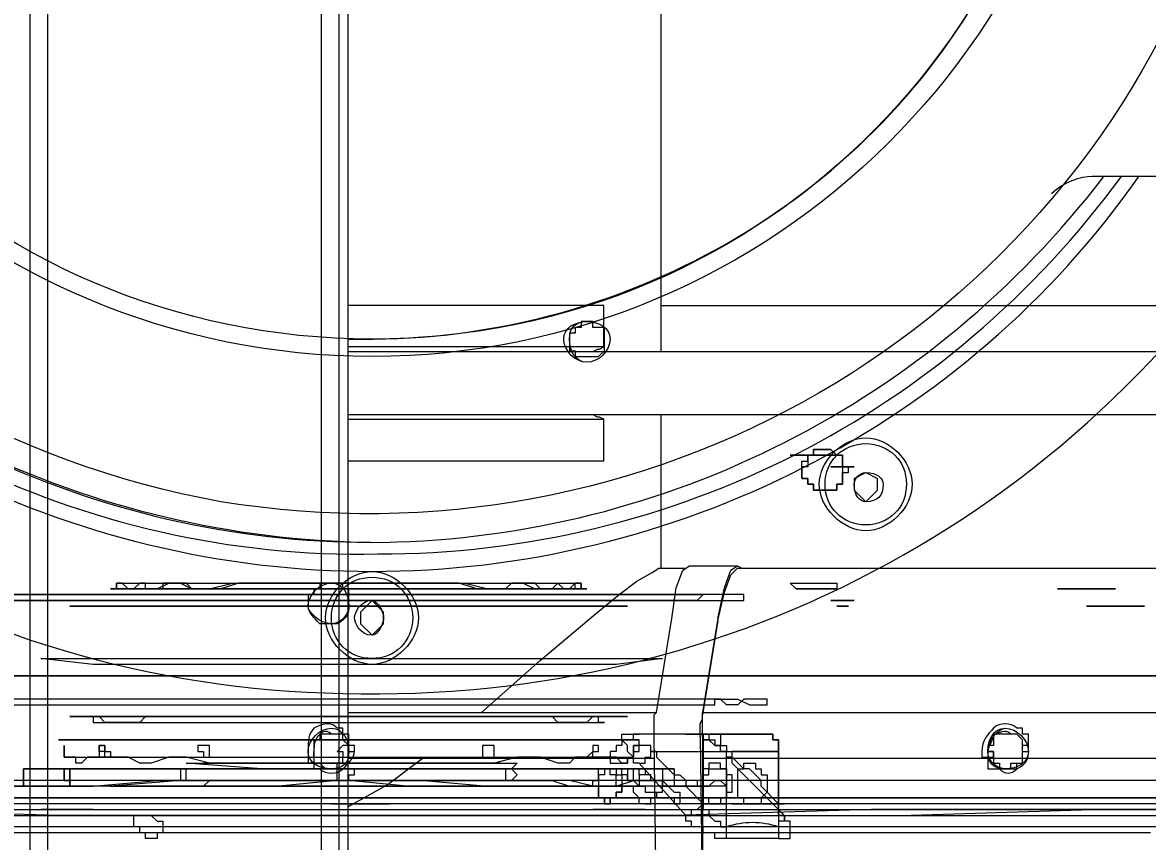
# Model space of a CAD drawing. Header units: millimetres. Extents: x 25083 to 52777, y 24772 to 45779.
# Drawn here: x 38602.2 to 38674.1, y 33710.6 to 33762.9 of the extents above; entities that cross this region are included whole.
import ezdxf

# ---------------------------------------------------------------- set-up
doc = ezdxf.new("R2010")
doc.units = ezdxf.units.MM
doc.layers.add('小车', color=7, linetype='Continuous')
doc.styles.get("Standard").update_dxf_attribs({"font": ''})
doc.styles.get('Standard').set_extended_font_data('SimSun')
doc.dimstyles.new('ISO-25', dxfattribs={"dimtxt": 2.5, "dimasz": 2.5, "dimexe": 1.25, "dimexo": 0.625, "dimtad": 1, "dimtxsty": 'Standard', "dimcen": 2.5, "dimadec": 0, "dimazin": 0, "dimtfac": 1, "dimtmove": 0, "dimatfit": 3, "dimfxl": 1, "dimarcsym": 0})

# ---------------------------------------------------------------- blocks, each defined once
blk = doc.blocks.new('*D925')
at = {"color": 0, "lineweight": -2}
for p, q in [((29677.862, 34881.662), (29677.862, 32448.293)), ((40733.017, 34757.645), (40733.017, 32448.293)), ((29680.362, 32449.543), (40730.517, 32449.543))]:
    blk.add_line(p, q, dxfattribs=at)
at = {"color": 0}
for points in [[(29680.362, 32449.96), (29680.362, 32449.127), (29677.862, 32449.543)], [(40730.517, 32449.127), (40730.517, 32449.96), (40733.017, 32449.543)]]:
    blk.add_solid(points, dxfattribs=at)
at = {"layer": 'DEFPOINTS', "color": 0}
for p in [(29677.862, 34882.287), (40733.017, 34758.27), (40733.017, 32449.543)]:
    blk.add_point(p, dxfattribs=at)
at = {"color": 0, "insert": (35205.439, 32451.628), "char_height": 2.5, "attachment_point": 5}
blk.add_mtext('11055,15', dxfattribs=at)
blk = doc.blocks.new('zw$D2F4')
at = {"color": 7, "lineweight": 5}
for points in [[(533.643, 952.907), (533.272, 952.536), (533.272, 951.422), (533.643, 950.308), (533.272, 948.822), (533.272, 913.543), (532.9, 900.917), (532.9, 832.587), (533.272, 820.332), (533.272, 792.48), (533.272, 792.109), (533.272, 782.825), (533.643, 782.825)], [(533.643, 782.825), (533.643, 801.393), (534.014, 810.677), (534.014, 926.169), (533.643, 935.453), (533.643, 942.88), (533.643, 943.252), (533.643, 952.907)], [(533.643, 789.138), (533.643, 951.793)], [(533.643, 786.91), (533.272, 786.91), (533.272, 834.444), (532.9, 847.07), (532.9, 886.434), (533.272, 899.431), (533.272, 938.424), (533.272, 941.024), (533.272, 948.451), (533.643, 948.822)], [(533.643, 948.822), (533.643, 932.482), (534.014, 923.57), (534.014, 814.019), (533.643, 804.735), (533.643, 797.308), (533.643, 794.708), (533.643, 786.91)], [(532.529, 787.652), (532.529, 791.737), (532.157, 793.594), (532.157, 937.681), (532.157, 940.281), (532.529, 942.88), (532.529, 947.708)], [(532.529, 947.708), (532.529, 942.138), (532.9, 939.167), (532.529, 938.796), (532.9, 933.225), (532.9, 798.05), (532.529, 795.451), (532.529, 787.652)], [(541.813, 810.677), (541.813, 935.825)], [(535.128, 811.048), (535.128, 927.283)], [(541.813, 922.084), (541.813, 810.677)], [(531.786, 816.618), (531.786, 921.342)], [(533.272, 921.342), (533.272, 816.618)], [(540.327, 868.237), (540.327, 891.633), (539.956, 892.004), (539.956, 892.376), (540.327, 892.747), (540.327, 893.861), (540.327, 894.232), (539.956, 894.232), (539.956, 893.118), (540.327, 892.747), (540.327, 891.262), (539.956, 890.89), (539.956, 867.866)], [(547.012, 868.237), (547.012, 893.118), (546.64, 893.118), (546.64, 878.264), (546.64, 873.065), (546.64, 867.495)], [(534.757, 852.269), (534.757, 890.148), (534.757, 889.405), (534.757, 884.206)], [(546.64, 867.495), (546.64, 890.148), (547.012, 890.148), (547.012, 877.893), (547.012, 877.521), (547.012, 868.237)], [(535.871, 888.662), (534.757, 888.662)], [(534.757, 888.662), (535.871, 888.662)], [(535.871, 886.063), (535.871, 888.291), (535.871, 888.662)], [(535.871, 888.662), (535.871, 885.691)], [(533.272, 887.548), (533.272, 885.691), (533.272, 885.32), (533.272, 884.206)], [(533.272, 884.206), (533.272, 886.434), (533.272, 886.805), (533.272, 887.548)], [(542.555, 867.866), (542.555, 884.206), (542.927, 887.548), (542.927, 883.834), (542.927, 879.007), (542.927, 868.237)], [(537.728, 867.495), (537.728, 886.434), (537.728, 867.866)], [(534.757, 885.691), (535.128, 885.691), (535.128, 886.063), (535.5, 886.063), (535.871, 886.063), (535.871, 885.691)], [(535.871, 885.691), (535.128, 885.691), (534.757, 885.691)], [(535.871, 886.063), (535.128, 886.063)], [(535.128, 886.063), (535.128, 885.691), (535.5, 885.691), (535.871, 885.691), (535.871, 886.063)], [(535.871, 878.635), (535.871, 886.063)], [(535.871, 885.691), (535.871, 867.495)], [(535.871, 867.866), (535.871, 885.691), (535.871, 867.495)], [(536.242, 867.495), (536.242, 876.779), (536.614, 878.264), (536.614, 879.378), (536.242, 880.492), (536.242, 881.235), (536.614, 881.978), (536.614, 884.577), (536.242, 884.948), (536.242, 885.32), (536.614, 885.32), (536.614, 885.691), (536.614, 867.866)], [(536.614, 885.691), (536.614, 886.063), (537.356, 886.063)], [(537.356, 886.063), (536.614, 886.063), (536.614, 885.691)], [(539.213, 867.495), (539.213, 885.691), (539.213, 867.866)], [(546.269, 867.866), (546.269, 885.691), (546.269, 867.495)], [(534.757, 884.206), (535.128, 880.121), (535.128, 854.868), (534.757, 853.754), (534.757, 850.783), (535.128, 849.669), (535.128, 847.813), (534.757, 847.441), (534.757, 844.842), (535.128, 844.47), (535.128, 844.099), (534.757, 843.728), (534.757, 850.412)], [(539.213, 867.866), (539.213, 880.864), (538.842, 881.235), (538.842, 883.463), (539.213, 883.834), (539.213, 884.206), (538.842, 884.206), (538.842, 867.495)], [(546.269, 867.495), (546.269, 884.206), (546.269, 867.866)], [(536.614, 883.463), (536.985, 883.463), (536.985, 883.834), (537.356, 883.834), (537.356, 883.463)], [(536.614, 883.463), (537.356, 883.463), (537.356, 883.834)], [(537.356, 883.834), (536.985, 883.834), (536.614, 883.834), (536.614, 883.463)], [(537.356, 883.463), (536.985, 883.463), (536.985, 883.092), (536.614, 883.092), (536.614, 883.463)], [(535.128, 868.237), (535.128, 878.635), (534.757, 883.092), (534.757, 877.893), (534.757, 873.065), (534.757, 867.495)], [(535.871, 867.866), (535.871, 883.092), (535.871, 878.264), (535.871, 868.237)], [(547.383, 867.495), (547.383, 883.092), (547.383, 880.121), (547.755, 879.378), (547.755, 878.635), (547.383, 877.893), (547.383, 876.779), (547.755, 875.293), (547.755, 867.866)], [(547.383, 867.495), (547.383, 880.864), (547.755, 880.864), (547.755, 881.235), (547.383, 881.606), (547.383, 882.72), (547.755, 882.72), (547.755, 867.866)], [(547.755, 867.866), (547.755, 874.922), (547.383, 876.036), (547.383, 877.893), (547.755, 878.264), (547.755, 879.749), (547.383, 879.749), (547.383, 881.978), (547.755, 882.349), (547.755, 882.72), (547.383, 882.72), (547.383, 867.495)], [(531.415, 880.492), (531.415, 880.864), (531.786, 880.864), (531.786, 881.235), (532.157, 881.235), (532.157, 881.606), (532.9, 881.606), (532.9, 881.235)], [(532.9, 881.235), (532.9, 880.492), (532.529, 880.121), (532.529, 879.749), (531.786, 879.749), (531.786, 880.121), (531.415, 880.121), (531.415, 880.492)], [(535.871, 878.635), (535.128, 878.635), (535.128, 878.264)], [(535.128, 878.264), (535.5, 878.264), (535.871, 878.264)], [(535.871, 878.635), (535.871, 878.264)], [(535.871, 867.866), (535.871, 873.436), (536.242, 878.264), (536.242, 877.893), (536.242, 868.237)], [(535.871, 868.237), (535.871, 878.264)], [(537.356, 877.15), (537.356, 877.521), (536.985, 877.521), (536.985, 877.15), (536.614, 877.15)], [(534.757, 867.495), (534.757, 877.15), (535.128, 876.779), (535.128, 868.237)], [(536.614, 877.15), (536.614, 876.779), (536.985, 876.779), (537.356, 876.779), (537.356, 877.15)], [(539.213, 868.237), (539.213, 877.15), (539.213, 872.694), (539.213, 867.495)], [(539.213, 867.495), (539.213, 877.15), (539.213, 876.779), (539.213, 868.237)], [(535.128, 867.495), (535.128, 876.407), (535.128, 876.036), (535.128, 867.866)], [(539.213, 867.866), (539.213, 876.036), (539.213, 871.951), (539.213, 867.495)], [(546.269, 868.237), (546.269, 876.407), (546.269, 872.322), (546.269, 867.495)], [(546.269, 867.495), (546.269, 876.407), (546.269, 867.866)], [(535.128, 867.866), (535.128, 868.609), (534.757, 872.322), (534.757, 875.665), (534.757, 871.951), (534.757, 867.495)], [(536.985, 870.465), (536.242, 870.465), (536.242, 870.094), (535.871, 870.094), (535.871, 869.723)], [(546.269, 867.866), (547.383, 867.866), (547.383, 868.237), (547.755, 868.237), (547.755, 868.609), (547.755, 869.723), (547.383, 869.723), (547.383, 870.094), (547.012, 870.094), (547.012, 870.465), (546.269, 870.465)], [(536.985, 870.094), (536.242, 870.094), (536.242, 869.723), (535.871, 869.351), (535.871, 868.609), (536.242, 868.609), (536.242, 868.237), (536.614, 868.237), (536.614, 867.866), (536.985, 867.866)], [(536.242, 869.723), (535.871, 869.351), (535.871, 868.98)], [(536.614, 870.094), (536.242, 870.094), (536.242, 869.723)], [(536.614, 870.094), (536.985, 870.094)], [(536.985, 870.094), (536.614, 870.094)], [(536.985, 867.866), (537.728, 867.866), (537.728, 868.237), (538.099, 868.237), (538.099, 868.609), (538.099, 869.723), (537.728, 869.723), (537.728, 870.094), (536.985, 870.094)], [(533.643, 868.98), (533.643, 866.752), (533.643, 866.381), (533.643, 865.266)], [(533.643, 865.266), (533.643, 867.495), (533.643, 867.866), (533.643, 868.98)], [(535.871, 868.98), (535.871, 868.609), (536.242, 868.609), (536.242, 868.237), (536.614, 868.237), (536.614, 867.866), (536.985, 867.866)], [(534.757, 850.783), (534.757, 848.927), (534.757, 849.669), (534.757, 852.269), (535.128, 853.754), (535.128, 868.237)], [(535.128, 868.237), (535.128, 863.038), (534.757, 858.953), (534.757, 858.582), (534.757, 867.495)], [(535.128, 868.237), (535.128, 868.609), (535.5, 868.609), (535.871, 868.609), (535.871, 868.237)], [(535.128, 868.237), (535.128, 867.866), (535.5, 867.866), (535.5, 867.495), (535.871, 867.495), (535.871, 867.866)], [(535.871, 868.237), (535.871, 867.495)], [(535.871, 867.866), (535.871, 868.237)], [(536.242, 867.495), (536.242, 868.237)], [(536.242, 868.237), (536.242, 867.495)], [(536.242, 867.495), (536.242, 868.237)], [(537.356, 867.866), (537.356, 868.237), (536.985, 868.609), (536.985, 868.237), (536.614, 868.237), (536.614, 867.866)], [(536.985, 867.495), (537.356, 867.495), (537.356, 867.866), (538.099, 867.866), (538.099, 868.237), (538.471, 868.237), (538.471, 868.609)], [(536.985, 867.866), (537.356, 867.866), (537.728, 868.237)], [(537.728, 868.237), (538.099, 868.237)], [(539.213, 867.495), (539.213, 858.582), (539.213, 863.038), (539.213, 868.237)], [(539.213, 868.237), (539.213, 858.582), (539.213, 867.495)], [(540.327, 867.866), (540.327, 868.237)], [(542.927, 868.237), (542.927, 867.866)], [(546.269, 867.495), (546.269, 859.325), (546.269, 863.41), (546.269, 868.237)], [(546.64, 867.495), (546.64, 842.614), (547.012, 842.614), (547.012, 857.468), (547.012, 862.296), (547.012, 868.237)], [(547.012, 868.237), (547.012, 845.213), (546.64, 845.584), (546.64, 857.839), (546.64, 858.211), (546.64, 867.495)], [(534.757, 867.495), (534.757, 860.067), (534.757, 863.781), (534.757, 864.152), (535.128, 867.866)], [(534.757, 867.495), (534.757, 851.898)], [(535.128, 867.866), (535.128, 859.325), (535.128, 867.495)], [(535.871, 867.495), (535.871, 867.866)], [(535.871, 867.866), (535.871, 867.495)], [(535.871, 857.839), (535.871, 867.866)], [(535.871, 867.495), (535.871, 850.041), (535.871, 867.866)], [(536.242, 867.495), (536.242, 857.097), (535.871, 857.468), (535.871, 867.495)], [(535.871, 867.495), (535.871, 847.813), (535.871, 847.441), (535.871, 847.07)], [(536.614, 867.866), (536.614, 850.041), (536.242, 850.041), (536.242, 850.412), (536.614, 850.783), (536.614, 853.383), (536.242, 853.754), (536.242, 854.497), (536.614, 855.611), (536.614, 857.097), (536.242, 858.582), (536.242, 867.495)], [(536.614, 867.866), (536.985, 867.866), (536.985, 867.495), (537.356, 867.495), (537.356, 867.866)], [(537.728, 867.866), (537.728, 849.298), (537.728, 867.495)], [(538.842, 867.495), (538.842, 851.526), (538.842, 851.898), (539.213, 851.898), (539.213, 852.269), (538.842, 852.64), (538.842, 854.497), (539.213, 854.868), (539.213, 867.866)], [(539.213, 867.495), (539.213, 859.696), (539.213, 863.781), (539.213, 867.866)], [(539.213, 867.866), (539.213, 850.041), (539.213, 867.495)], [(539.956, 867.866), (539.956, 867.495)], [(539.956, 867.495), (539.956, 844.47), (540.327, 844.47), (540.327, 842.985), (539.956, 842.242), (539.956, 841.871), (539.956, 841.499), (539.956, 841.128), (540.327, 841.128), (540.327, 842.614), (539.956, 842.985), (539.956, 843.728), (540.327, 844.099), (540.327, 867.866)], [(542.555, 867.495), (542.555, 867.866)], [(542.927, 867.866), (542.927, 847.813), (542.555, 850.783), (542.555, 851.898), (542.555, 856.725), (542.555, 867.495)], [(546.269, 867.495), (546.269, 850.041), (546.269, 867.866)], [(546.269, 867.866), (546.269, 851.526), (546.269, 867.495)], [(546.269, 867.866), (546.269, 858.953), (546.269, 859.325), (546.269, 867.495)], [(547.755, 867.866), (547.755, 853.012), (547.383, 853.012), (547.383, 854.126), (547.755, 854.497), (547.383, 854.868), (547.383, 867.495)], [(547.755, 867.866), (547.755, 860.439), (547.383, 858.953), (547.383, 857.839), (547.755, 857.468), (547.755, 856.725), (547.383, 855.982), (547.383, 853.383), (547.755, 853.383), (547.755, 853.012), (547.383, 853.012), (547.383, 852.64), (547.383, 867.495)], [(547.383, 867.495), (547.383, 853.012), (547.755, 853.012), (547.755, 853.383), (547.383, 853.754), (547.383, 855.611), (547.755, 855.982), (547.755, 857.468), (547.383, 857.839), (547.383, 859.696), (547.755, 860.81), (547.755, 867.866)], [(544.412, 866.381), (545.155, 867.123)], [(545.898, 867.123), (545.155, 867.123)], [(545.898, 867.123), (546.64, 866.381)], [(545.155, 865.638), (544.412, 866.381)], [(546.64, 866.381), (545.898, 865.638)], [(545.155, 865.638), (545.898, 865.638)], [(537.356, 858.953), (537.356, 859.325), (536.985, 859.325), (536.614, 859.325), (536.614, 858.953)], [(536.614, 858.953), (536.614, 858.582), (536.985, 858.582), (537.356, 858.582), (537.356, 858.953)], [(535.871, 857.839), (535.128, 857.839), (535.128, 857.468)], [(535.128, 857.468), (535.5, 857.097), (535.871, 857.468)], [(535.871, 857.468), (535.871, 857.839)], [(535.871, 850.041), (535.871, 857.468)], [(563.352, 853.754), (562.609, 853.754), (562.609, 853.383), (562.238, 853.383), (562.238, 853.012), (562.238, 851.898), (562.609, 851.526), (563.352, 851.526)], [(563.352, 851.526), (564.094, 851.526), (564.094, 851.898), (564.094, 852.269), (564.466, 852.269), (564.466, 853.012), (564.094, 853.012), (564.094, 853.383), (563.723, 853.383), (563.723, 853.754), (563.352, 853.754)], [(533.272, 848.927), (533.272, 852.269)], [(533.272, 852.269), (533.272, 850.041), (533.272, 849.669), (533.272, 848.927)], [(533.643, 851.155), (533.643, 851.526), (534.014, 851.526), (534.014, 851.898), (534.386, 851.898), (534.757, 851.898), (534.757, 852.269), (535.128, 852.269), (535.128, 851.898), (535.871, 851.898), (535.871, 851.155)], [(534.757, 852.269), (534.757, 851.898), (534.014, 851.898), (534.014, 851.526), (533.643, 851.526), (533.643, 851.155)], [(534.757, 851.898), (534.757, 852.269)], [(537.356, 851.898), (537.356, 852.269), (536.985, 852.269), (536.614, 852.64), (536.614, 852.269)], [(536.614, 852.269), (536.985, 852.269), (536.985, 851.898), (537.356, 851.898)], [(534.757, 850.783), (535.5, 850.783), (535.5, 851.155), (535.871, 851.155), (535.871, 851.526), (535.5, 851.526), (535.5, 851.898), (534.757, 851.898)], [(535.871, 851.155), (535.871, 850.783), (535.5, 850.783), (535.5, 850.412), (534.386, 850.412), (534.386, 850.783), (534.014, 850.783), (534.014, 851.155), (533.643, 851.155)], [(533.643, 851.155), (534.014, 851.155), (534.014, 850.783), (534.386, 850.783), (534.386, 850.412), (534.757, 850.412)], [(537.728, 849.669), (537.728, 850.412), (537.356, 850.412), (537.356, 850.783), (536.985, 850.783), (536.985, 851.155), (536.242, 851.155), (536.242, 850.783)], [(534.757, 849.298), (535.128, 849.669), (535.128, 850.041), (535.5, 850.041), (535.5, 850.412), (535.871, 850.412), (535.871, 850.783), (535.871, 850.412)], [(534.757, 850.412), (534.757, 850.783)], [(534.757, 847.813), (535.128, 847.813), (535.128, 848.555), (535.5, 848.555), (535.5, 849.298), (535.871, 849.298), (535.871, 850.412)], [(536.242, 850.783), (536.242, 850.041), (536.614, 850.041), (536.614, 849.669), (536.985, 849.669), (536.985, 849.298), (537.728, 849.298), (537.728, 849.669)], [(536.242, 849.298), (536.242, 849.669), (536.614, 849.669), (536.985, 850.041), (537.356, 850.041), (537.728, 850.412), (538.099, 850.412), (538.099, 849.669)], [(533.643, 848.927), (533.643, 849.298), (534.014, 849.298), (534.386, 849.669), (534.757, 849.669), (534.757, 849.298)], [(535.871, 850.041), (535.128, 850.041)], [(535.128, 850.041), (535.128, 849.669), (535.5, 849.669), (535.871, 849.669)], [(535.871, 849.669), (535.871, 850.041)], [(535.871, 847.07), (535.871, 849.669)], [(536.614, 849.669), (536.985, 849.669), (537.356, 849.669), (537.356, 849.298)], [(537.356, 849.298), (537.356, 849.669), (536.614, 849.669)], [(536.985, 848.184), (536.985, 848.555), (537.356, 848.555), (537.356, 849.298), (537.728, 849.298), (537.728, 849.669), (538.099, 849.669), (538.099, 849.298)], [(538.099, 846.327), (538.099, 849.669)], [(538.099, 849.298), (538.099, 849.669)], [(532.9, 846.327), (536.242, 849.298)], [(534.757, 849.298), (534.757, 848.927), (534.386, 848.927), (534.386, 848.184), (534.014, 848.184), (534.014, 847.07), (533.643, 847.07), (533.643, 846.699)], [(533.643, 848.927), (533.643, 848.555), (534.014, 848.555), (534.014, 848.184), (534.386, 848.184), (534.386, 847.813), (534.757, 847.813)], [(535.871, 848.184), (535.871, 848.927), (535.5, 848.927), (535.5, 849.298), (535.128, 849.298), (534.757, 849.298)], [(536.242, 849.298), (536.242, 848.927), (536.614, 848.927), (536.614, 848.555), (536.985, 848.555), (536.985, 848.184)], [(538.099, 844.47), (538.099, 849.298)], [(538.099, 845.956), (538.099, 849.298)], [(536.985, 848.184), (536.614, 848.184), (535.5, 847.07), (535.5, 846.699), (535.128, 846.327), (534.757, 846.327), (533.643, 845.213)], [(535.871, 848.184), (535.871, 847.813), (535.5, 847.813), (534.757, 847.813)], [(536.985, 848.184), (536.985, 845.213)], [(534.757, 847.813), (534.757, 847.441), (534.386, 847.07), (534.386, 846.699), (534.014, 846.699), (533.643, 846.699)], [(535.871, 847.07), (534.757, 847.07)], [(535.871, 847.07), (534.757, 847.07)], [(531.415, 843.728), (531.415, 844.47), (531.786, 844.47), (531.786, 845.213), (532.157, 845.213), (532.157, 845.584), (532.157, 845.956), (532.529, 845.956), (532.529, 846.327), (532.9, 846.327)], [(532.9, 846.327), (532.9, 845.956), (533.272, 845.956), (533.272, 845.584), (533.643, 845.213)], [(536.242, 843.356), (536.614, 843.356), (536.614, 843.728), (536.985, 843.728), (536.985, 844.099), (537.356, 844.099), (537.356, 844.47), (537.728, 844.842), (537.728, 845.213), (538.099, 845.213), (538.099, 845.956), (538.099, 846.327)], [(538.099, 845.956), (538.099, 845.213), (537.728, 845.213), (537.728, 844.47), (537.356, 844.47), (537.356, 843.728), (536.985, 843.728), (536.985, 843.356)], [(538.099, 846.327), (538.099, 845.956)], [(538.099, 845.956), (538.099, 841.128)], [(533.643, 845.213), (533.272, 845.213), (533.272, 844.842), (532.9, 844.842), (532.529, 844.47), (532.529, 844.099), (532.157, 844.099), (532.157, 843.728)], [(536.242, 844.47), (536.242, 844.842), (535.871, 844.842), (535.871, 845.213), (535.5, 845.213), (535.128, 845.213), (535.128, 845.584), (534.757, 845.584), (534.757, 845.213), (533.643, 845.213), (533.643, 844.47)], [(536.985, 845.213), (533.643, 845.213)], [(533.643, 844.47), (533.643, 844.842), (534.014, 844.842), (534.014, 845.213), (534.386, 845.213), (535.5, 845.213), (535.5, 844.842), (535.871, 844.842), (535.871, 844.47)], [(538.099, 844.47), (538.099, 844.842), (537.728, 844.842), (537.728, 845.213), (537.356, 845.213), (536.985, 845.213)], [(536.985, 845.213), (536.985, 843.728)], [(533.643, 844.47), (533.643, 843.728), (534.014, 843.728), (534.386, 843.728), (534.386, 843.356), (535.5, 843.356), (535.5, 843.728), (535.871, 843.728), (535.871, 844.099), (536.242, 844.099), (536.242, 844.47)], [(535.871, 844.47), (535.871, 843.728), (535.5, 843.728), (534.014, 843.728), (534.014, 844.099), (533.643, 844.099), (533.643, 844.47)], [(538.099, 844.47), (538.099, 844.099), (537.356, 844.099), (537.356, 843.728), (536.985, 843.728)], [(538.099, 841.128), (538.099, 844.47)], [(531.415, 843.728), (532.157, 843.728)], [(532.157, 843.728), (536.985, 843.728)], [(536.242, 843.356), (536.614, 843.356), (536.614, 843.728), (536.985, 843.728), (536.985, 843.356)], [(536.985, 843.728), (536.985, 840.385)], [(536.242, 843.356), (532.9, 840.014)], [(533.643, 840.385), (534.757, 841.499), (535.128, 841.499), (535.871, 842.242), (535.871, 842.614), (536.614, 843.356), (536.985, 843.356)], [(533.643, 843.356), (533.643, 841.499), (533.643, 841.128), (533.643, 840.014)], [(533.643, 840.014), (533.643, 842.242), (533.643, 843.356)], [(533.643, 842.242), (533.643, 842.614), (534.014, 842.614), (534.014, 842.985), (534.386, 842.985), (535.871, 842.985), (535.871, 842.614), (536.242, 842.614), (536.242, 842.242)], [(536.985, 840.385), (536.985, 843.356)], [(536.242, 842.242), (536.242, 841.871), (535.871, 841.871), (535.871, 841.499), (535.5, 841.499), (535.5, 841.128), (534.386, 841.128), (534.014, 841.499), (533.643, 841.499), (533.643, 842.242)], [(536.985, 840.385), (537.728, 840.385), (537.728, 840.757), (538.099, 840.757), (538.099, 841.128)], [(538.099, 841.128), (538.099, 840.757), (537.728, 840.757), (537.728, 840.385), (537.356, 840.385), (536.985, 840.385)], [(531.415, 840.385), (531.415, 839.643), (531.786, 839.643), (532.529, 839.643), (532.529, 840.014), (532.9, 840.014)], [(532.157, 840.385), (531.415, 840.385)], [(536.985, 840.385), (532.157, 840.385)], [(533.643, 840.385), (533.272, 840.385), (532.9, 840.014), (532.529, 840.014), (532.529, 840.385), (532.157, 840.385)], [(532.9, 840.014), (532.9, 840.385), (533.272, 840.385), (533.643, 840.385)], [(533.643, 840.385), (536.985, 840.385)], [(547.755, 836.672), (547.383, 836.672), (547.383, 839.271), (547.755, 839.643)], [(547.755, 839.643), (547.755, 836.672)], [(555.924, 839.643), (555.924, 836.3)], [(555.924, 836.3), (555.924, 839.643)], [(555.924, 839.643), (555.924, 836.672)], [(555.924, 836.672), (555.924, 839.643)], [(547.383, 839.271), (547.383, 836.672)], [(547.383, 836.672), (547.383, 839.271)], [(555.553, 836.3), (555.924, 836.3), (555.924, 836.672), (556.296, 837.043), (556.296, 837.415), (556.296, 838.157), (555.924, 838.157), (555.924, 838.529), (555.182, 838.529), (555.182, 838.9), (554.439, 838.9), (554.439, 838.529), (554.068, 838.529)], [(554.439, 838.529), (554.439, 838.9), (555.553, 838.9), (555.553, 838.529), (555.924, 838.529), (555.924, 838.157), (556.296, 838.157), (556.296, 837.043), (555.924, 836.672), (555.924, 836.3), (555.553, 836.3)], [(555.553, 836.3), (554.439, 836.3), (554.068, 836.3), (554.068, 836.672), (553.696, 836.672), (553.696, 838.157), (554.068, 838.157), (554.068, 838.529), (554.439, 838.529)], [(554.068, 838.529), (554.068, 838.157), (553.696, 838.157), (553.696, 837.415), (553.696, 836.672), (554.068, 836.672), (554.068, 836.3), (554.81, 836.3), (554.81, 835.929), (555.182, 835.929), (555.182, 836.3), (555.553, 836.3)], [(546.269, 835.929), (546.269, 836.672)], [(546.269, 836.672), (546.269, 835.929)], [(546.64, 835.558), (546.64, 837.043)], [(546.64, 837.043), (546.64, 835.558)], [(555.182, 835.558), (555.182, 837.043)], [(555.182, 837.043), (555.182, 835.558)], [(555.182, 835.558), (555.182, 837.043)], [(555.182, 837.043), (555.182, 835.558)], [(552.954, 834.815), (553.696, 835.558)], [(554.439, 835.558), (553.696, 835.558)], [(554.439, 835.558), (554.81, 834.815)], [(553.696, 834.072), (552.954, 834.815)], [(554.81, 834.815), (554.439, 834.072)], [(553.696, 834.072), (554.439, 834.072)], [(536.985, 827.388), (536.614, 827.388), (536.614, 827.016), (535.871, 827.016), (535.871, 826.645), (535.871, 826.274)], [(536.985, 827.016), (536.985, 826.645), (536.242, 826.645), (536.242, 826.274), (535.871, 826.274), (535.871, 825.16), (536.242, 825.16), (536.242, 824.788), (536.985, 824.788), (536.985, 824.417)], [(536.614, 826.645), (536.242, 826.645), (536.242, 826.274)], [(536.614, 826.645), (536.985, 826.645), (536.985, 827.016)], [(536.985, 827.016), (536.614, 827.016), (536.614, 826.645)], [(536.985, 824.417), (537.356, 824.417), (537.356, 824.788), (537.728, 824.788), (538.099, 825.16), (538.099, 826.645), (537.356, 826.645), (537.356, 827.016), (536.985, 827.016)], [(536.242, 826.274), (535.871, 826.274), (535.871, 825.531)], [(535.871, 825.531), (536.242, 825.531), (536.242, 824.788), (536.985, 824.788)], [(536.985, 824.417), (538.099, 824.417), (538.099, 824.788), (538.471, 824.788), (538.471, 825.16)], [(537.728, 824.788), (538.099, 825.16)], [(536.985, 824.788), (537.728, 824.788)], [(547.383, 822.56), (547.383, 820.332), (547.383, 819.961), (547.383, 818.847)], [(547.383, 818.847), (547.383, 821.075), (547.383, 821.446), (547.383, 822.56)], [(547.383, 822.56), (547.383, 818.847)], [(547.383, 818.847), (547.383, 822.56)], [(546.269, 816.99), (546.269, 819.218), (546.269, 819.589), (546.269, 820.703)], [(546.269, 820.703), (546.269, 818.475), (546.269, 818.104), (546.269, 816.99)], [(546.269, 816.99), (546.269, 820.332)], [(546.269, 820.332), (546.269, 816.99)]]:
    blk.add_lwpolyline(points, dxfattribs=at)
for points in [[(536.242, 868.237), (536.242, 877.15)], [(535.871, 867.495), (535.871, 852.64), (535.871, 857.097)], [(536.242, 867.495), (536.242, 858.211), (536.242, 858.582)]]:
    blk.add_lwpolyline(points, close=True, dxfattribs=at)
at = {"color": 7, "lineweight": 0}
blk.add_lwpolyline([(573.75, 811.419), (573.75, 820.332)], dxfattribs=at)
at = {"color": 7, "lineweight": 5}
for points in [[(576.721, 926.912), (555.182, 915.4), (541.07, 892.747), (540.699, 868.237)], [(552.954, 876.036), (557.781, 903.145), (581.177, 923.198), (609.029, 923.198)], [(573.75, 915.4), (557.781, 904.259), (548.497, 885.691), (548.497, 866.381)], [(573.007, 913.914), (558.153, 902.402), (549.24, 884.948), (549.611, 866.009)], [(572.264, 912.058), (558.153, 900.546), (550.354, 883.463), (550.354, 865.638)], [(572.264, 912.058), (558.524, 900.917), (550.354, 884.206), (550.354, 866.381)], [(589.718, 812.905), (563.723, 822.189), (548.497, 848.927), (552.954, 876.036)], [(538.471, 870.094), (538.099, 870.465), (537.728, 870.465), (536.985, 870.465)], [(545.155, 869.723), (545.526, 870.094), (545.898, 870.465), (546.269, 870.465)], [(535.871, 869.723), (535.5, 869.351), (535.5, 868.609), (535.871, 868.237)], [(538.099, 869.723), (537.728, 870.094), (537.356, 870.094), (536.985, 870.094)], [(538.099, 868.98), (538.471, 869.351), (538.099, 869.723), (538.099, 869.723)], [(538.471, 868.609), (538.842, 868.98), (538.842, 869.351), (538.471, 870.094)], [(545.155, 868.609), (545.155, 868.98), (545.155, 869.351), (545.155, 869.723)], [(538.099, 868.609), (538.099, 868.609), (538.099, 868.609), (538.099, 868.98)], [(535.871, 868.237), (536.242, 867.866), (536.614, 867.495), (536.985, 867.495)], [(538.099, 868.237), (538.099, 868.609), (538.099, 868.609), (538.099, 868.609)], [(540.699, 868.237), (539.956, 843.356), (552.582, 820.332), (573.75, 807.706)], [(546.269, 867.866), (545.898, 867.866), (545.526, 867.866), (545.155, 868.609)], [(563.352, 867.866), (562.98, 851.155), (571.521, 835.558), (585.633, 827.388)], [(548.497, 866.381), (548.497, 847.07), (557.781, 828.502), (573.75, 817.361)], [(549.611, 866.009), (549.611, 847.07), (558.524, 829.616), (573.75, 818.475)], [(550.354, 865.638), (550.725, 847.441), (559.267, 830.73), (573.75, 819.589)], [(531.415, 840.385), (531.415, 841.499), (531.415, 842.614), (531.415, 843.728)], [(532.157, 840.385), (532.529, 841.499), (532.529, 842.614), (532.157, 843.728)], [(538.471, 826.645), (538.099, 827.016), (537.728, 827.388), (536.985, 827.388)], [(538.099, 826.645), (537.728, 826.645), (537.356, 827.016), (536.985, 827.016)], [(538.099, 825.531), (538.471, 825.902), (538.099, 826.274), (538.099, 826.645)], [(538.471, 825.16), (538.842, 825.531), (538.842, 826.274), (538.471, 826.645)], [(535.871, 826.274), (535.5, 825.902), (535.5, 825.531), (535.871, 825.16)], [(535.871, 825.16), (536.242, 824.417), (536.614, 824.417), (536.985, 824.417)], [(538.099, 825.16), (538.099, 825.531), (538.099, 825.531), (538.099, 825.531)], [(538.099, 825.16), (538.099, 825.16), (538.099, 825.16), (538.099, 825.16)]]:
    blk.add_open_spline(points, degree=3, dxfattribs=at)
for points in [[(609.029, 913.172), (583.034, 913.172), (562.238, 892.004), (562.238, 866.381), (562.238, 840.757), (583.034, 819.589), (609.029, 819.589), (634.653, 819.589), (655.449, 840.757), (655.449, 866.381), (655.449, 892.004), (634.653, 913.172), (609.029, 913.172)], [(609.029, 911.686), (583.776, 911.686), (563.352, 891.633), (563.352, 866.381), (563.352, 841.128), (583.776, 821.075), (609.029, 821.075), (633.91, 821.075), (654.335, 841.128), (654.335, 866.381), (654.335, 891.633), (633.91, 911.686), (609.029, 911.686)], [(536.985, 870.465), (536.242, 870.465), (535.871, 869.723), (535.871, 868.98), (535.871, 868.237), (536.242, 867.866), (536.985, 867.866), (537.728, 867.866), (538.471, 868.237), (538.471, 868.98), (538.471, 869.723), (537.728, 870.465), (536.985, 870.465)], [(536.985, 870.465), (536.242, 870.465), (535.871, 869.723), (535.871, 868.98), (535.871, 868.237), (536.242, 867.866), (536.985, 867.866), (537.728, 867.866), (538.471, 868.237), (538.471, 868.98), (538.471, 869.723), (537.728, 870.465), (536.985, 870.465)], [(546.269, 870.465), (545.898, 870.465), (545.155, 869.723), (545.155, 868.98), (545.155, 868.237), (545.898, 867.866), (546.269, 867.866), (547.012, 867.866), (547.755, 868.237), (547.755, 868.98), (547.755, 869.723), (547.012, 870.465), (546.269, 870.465)], [(545.526, 869.351), (544.041, 869.351), (542.555, 867.866), (542.555, 866.381), (542.555, 864.895), (544.041, 863.41), (545.526, 863.41), (547.012, 863.41), (548.497, 864.895), (548.497, 866.381), (548.497, 867.866), (547.012, 869.351), (545.526, 869.351)], [(545.526, 868.98), (544.041, 868.98), (542.927, 867.866), (542.927, 866.381), (542.927, 864.895), (544.041, 863.781), (545.526, 863.781), (547.012, 863.781), (548.126, 864.895), (548.126, 866.381), (548.126, 867.866), (547.012, 868.98), (545.526, 868.98)], [(545.526, 867.495), (545.155, 867.495), (544.412, 867.123), (544.412, 866.381), (544.412, 866.009), (545.155, 865.638), (545.526, 865.638), (545.898, 865.638), (546.64, 866.009), (546.64, 866.381), (546.64, 867.123), (545.898, 867.495), (545.526, 867.495)], [(563.352, 854.126), (562.609, 854.126), (561.866, 853.383), (561.866, 852.64), (561.866, 851.898), (562.609, 851.155), (563.352, 851.155), (564.094, 851.155), (564.466, 851.898), (564.466, 852.64), (564.466, 853.383), (564.094, 854.126), (563.352, 854.126)], [(563.352, 853.754), (562.609, 853.754), (561.866, 853.383), (561.866, 852.64), (561.866, 851.898), (562.609, 851.155), (563.352, 851.155), (564.094, 851.155), (564.466, 851.898), (564.466, 852.64), (564.466, 853.383), (564.094, 853.754), (563.352, 853.754)], [(554.068, 837.786), (552.582, 837.786), (551.097, 836.3), (551.097, 834.815), (551.097, 833.33), (552.582, 831.844), (554.068, 831.844), (555.553, 831.844), (557.038, 833.33), (557.038, 834.815), (557.038, 836.3), (555.553, 837.786), (554.068, 837.786)], [(554.068, 837.415), (552.582, 837.415), (551.468, 836.3), (551.468, 834.815), (551.468, 833.33), (552.582, 832.216), (554.068, 832.216), (555.553, 832.216), (556.667, 833.33), (556.667, 834.815), (556.667, 836.3), (555.553, 837.415), (554.068, 837.415)], [(554.068, 835.558), (553.325, 835.558), (552.954, 835.186), (552.954, 834.815), (552.954, 834.072), (553.325, 833.701), (554.068, 833.701), (554.439, 833.701), (554.81, 834.072), (554.81, 834.815), (554.81, 835.186), (554.439, 835.558), (554.068, 835.558)], [(536.985, 827.016), (536.242, 827.016), (535.871, 826.274), (535.871, 825.902), (535.871, 825.16), (536.242, 824.417), (536.985, 824.417), (537.728, 824.417), (538.471, 825.16), (538.471, 825.902), (538.471, 826.274), (537.728, 827.016), (536.985, 827.016)], [(536.985, 827.016), (536.242, 827.016), (535.871, 826.645), (535.871, 825.902), (535.871, 825.16), (536.242, 824.417), (536.985, 824.417), (537.728, 824.417), (538.471, 825.16), (538.471, 825.902), (538.471, 826.645), (537.728, 827.016), (536.985, 827.016)]]:
    blk.add_open_spline(points, degree=3, knots=[0, 0, 0, 0, 1, 1, 1, 2, 2, 2, 3, 3, 3, 4, 4, 4, 4], dxfattribs=at)
at = {"color": 7, "lineweight": 0}
blk.add_open_spline([(573.75, 820.332), (573.75, 821.075), (573.378, 822.189), (572.636, 822.932)], degree=3, dxfattribs=at)
blk = doc.blocks.new('A$C1A4175F5')
at = {"layer": '小车', "color": 7, "lineweight": 0}
for points in [[(971.501, 773.421), (971.501, 232.516)], [(972.06, 232.376), (972.06, 773.561)], [(991.798, 232.376), (991.798, 773.561)], [(973.18, 314.128), (973.18, 691.809)], [(990.679, 314.128), (990.679, 691.809)], [(951.483, 562.042), (951.483, 537.545)], [(951.483, 540.485), (885.409, 540.485)], [(955.122, 537.825), (955.122, 540.485)], [(955.122, 540.485), (971.501, 540.485)], [(960.722, 537.545), (877.01, 537.545)], [(955.822, 537.545), (955.542, 537.685), (955.402, 537.685), (955.122, 537.825)], [(955.122, 537.825), (971.501, 537.825)], [(971.501, 537.545), (960.722, 537.545)], [(877.01, 533.485), (960.722, 533.485)], [(951.483, 533.485), (951.483, 523.686)], [(955.122, 533.205), (955.402, 533.345), (955.542, 533.345), (955.822, 533.485)], [(955.122, 530.546), (955.122, 533.205)], [(971.501, 533.205), (955.122, 533.205)], [(960.722, 533.485), (971.501, 533.485)], [(971.501, 530.546), (955.122, 530.546)], [(946.583, 523.686), (877.15, 523.686)], [(946.583, 523.826), (946.303, 523.686)], [(947.843, 520.467), (947.423, 522.426), (947.003, 523.546), (946.583, 523.826)], [(949.663, 523.826), (946.583, 523.826)], [(947.843, 520.327), (947.423, 522.146), (947.003, 523.266), (946.583, 523.686)], [(950.783, 520.467), (950.503, 522.426), (950.083, 523.546), (949.663, 523.826)], [(951.623, 523.686), (949.943, 523.686)], [(962.961, 514.447), (959.182, 517.807), (955.682, 520.747), (954.142, 522.006), (953.022, 522.846), (952.043, 523.406), (951.623, 523.686)], [(947.843, 520.467), (948.823, 514.447)], [(947.843, 520.327), (948.823, 514.307)], [(951.763, 514.447), (950.783, 520.467)], [(948.823, 514.447), (827.455, 514.447)], [(948.963, 512.907), (948.963, 513.187), (948.963, 513.467), (948.963, 513.747), (948.823, 514.027), (948.823, 514.307), (948.823, 514.447)], [(948.823, 512.907), (948.823, 513.187), (948.823, 513.467), (948.823, 513.607), (948.823, 513.887), (948.823, 514.027), (948.823, 514.307)], [(951.903, 512.907), (951.903, 513.187), (951.903, 513.467), (951.903, 513.747), (951.903, 514.027), (951.903, 514.307), (951.763, 514.447)], [(953.722, 514.447), (951.763, 514.447)], [(971.501, 514.447), (953.722, 514.447)], [(971.501, 514.447), (971.361, 514.447)], [(948.823, 512.907), (948.823, 501.709)], [(948.963, 512.907), (948.823, 501.709)], [(951.763, 501.709), (951.903, 512.907)], [(827.595, 511.508), (948.823, 511.508)], [(951.903, 511.508), (970.521, 511.508)], [(953.722, 511.508), (971.361, 511.508)], [(971.501, 508.428), (968.981, 509.828), (966.741, 511.508)], [(970.521, 511.508), (970.661, 511.508)], [(971.361, 511.508), (971.501, 511.508)]]:
    blk.add_lwpolyline(points, dxfattribs=at)
at = {"layer": '小车', "color": 1, "lineweight": 0}
for points in [[(971.501, 601.098), (971.501, 553.503)], [(971.501, 543.984), (971.501, 534.465)], [(971.501, 524.806), (971.501, 477.211)]]:
    blk.add_lwpolyline(points, dxfattribs=at)
blk = doc.blocks.new('zw$50CE')
blk.add_blockref('zw$D2F4', (22.01, 103.569))
at = {"layer": '小车', "ltscale": 10, "xscale": -1, "rotation": 270}
blk.add_blockref('A$C1A4175F5', (47.032, 0), dxfattribs=at)

msp = doc.modelspace()

# ---------------------------------------------------------------- block references
at = {"rotation": 90}
msp.add_blockref('zw$50CE', (39594.481, 33157.316), dxfattribs=at)

# ---------------------------------------------------------------- dimensions: what is measured, and where the dimension line sits
dim = msp.add_linear_dim(base=(40733.0166, 32449.5434), p1=(29677.8617, 34882.2868), p2=(40733.0166, 34758.2702), dimstyle='ISO-25')
dim.commit()
dim.dimension.update_dxf_attribs({"geometry": '*D925', "text_midpoint": (35205.4391, 32449.5434), "dimtype": 160})

doc.saveas('drawing.dxf')
